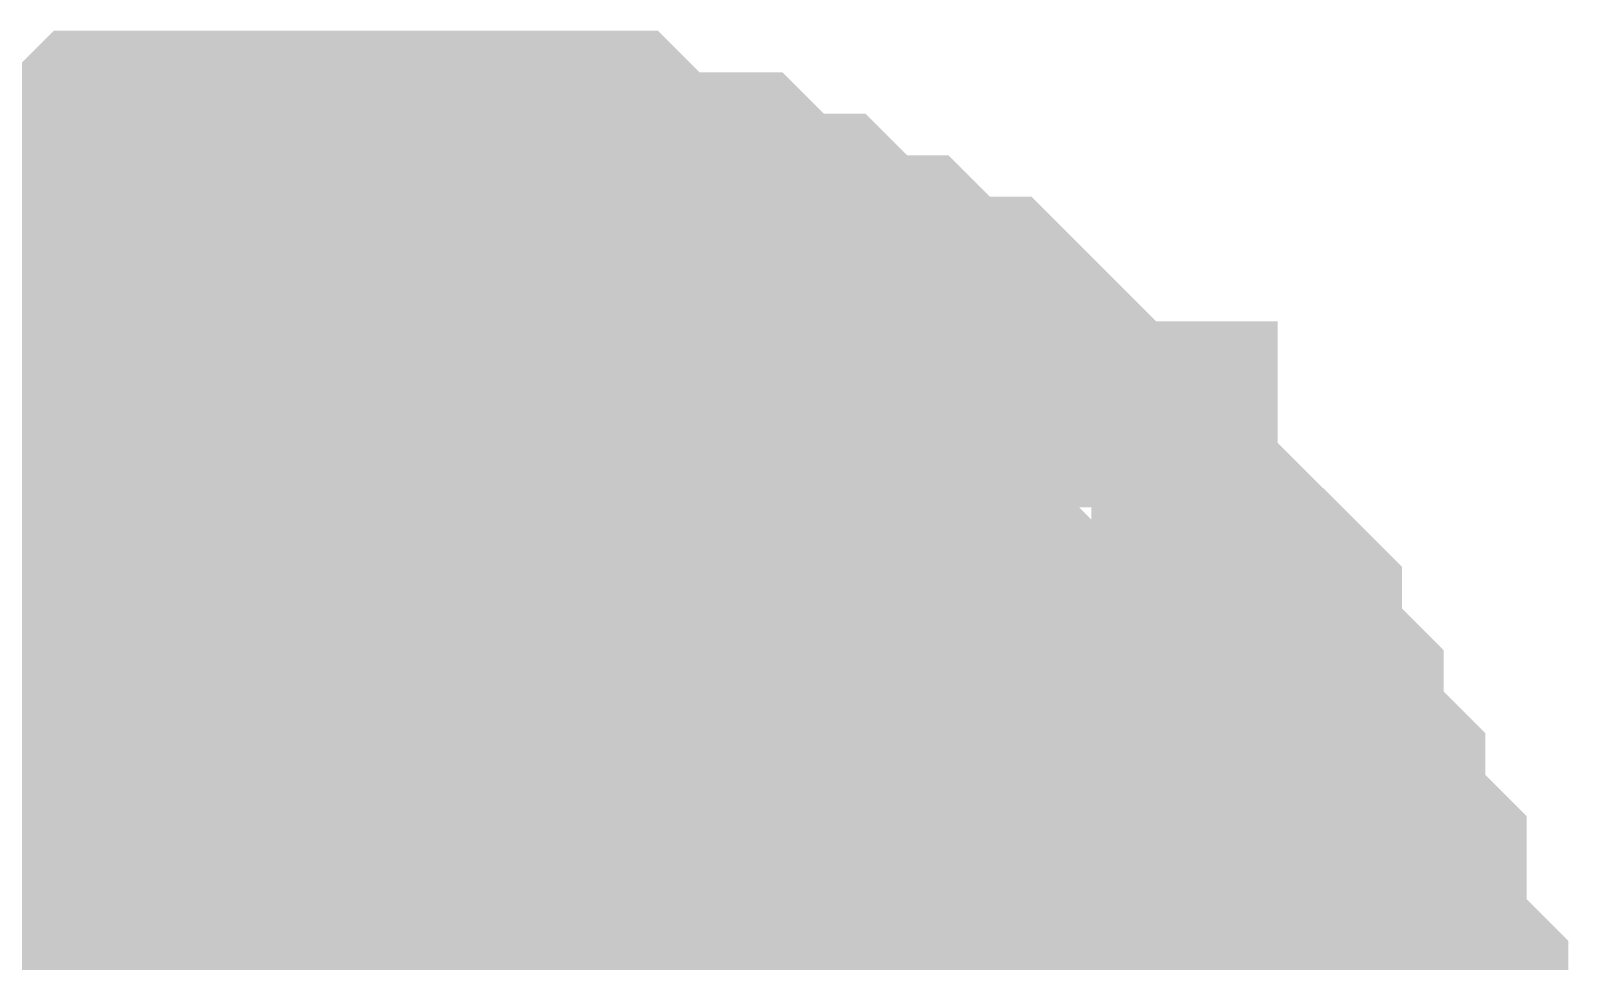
# Model space of a CAD drawing. Header units: inches. Extents: x 0 to 594, y 0 to 420.
# Drawn here: x 502.339 to 503.168, y 237.645 to 238.147 of the extents above; entities that cross this region are included whole.
import ezdxf

# ---------------------------------------------------------------- set-up
doc = ezdxf.new("R2010")
doc.units = ezdxf.units.IN
doc.layers.add('Sheet', color=255, linetype='Continuous')

msp = doc.modelspace()

# ---------------------------------------------------------------- linework, layer by layer
at = {"layer": 'Sheet'}
for points in [[(502.16742, 237.86263, 0.29972, 0.29972, 0), (502.18982, 237.88503, 0.29972, 0.29972, 0), (502.21222, 237.90742, 0.29972, 0.29972, 0), (502.23462, 237.90742, 0.29972, 0.29972, 0), (502.25701, 237.92982, 0.29972, 0.29972, 0), (502.27941, 237.92982, 0.29972, 0.29972, 0), (502.30181, 237.95222, 0.29972, 0.29972, 0), (502.30181, 237.95222, 0.29972, 0.29972, 0), (502.32421, 237.97462, 0.29972, 0.29972, 0), (502.36901, 237.97462, 0.29972, 0.29972, 0), (502.3914, 237.97462, 0.29972, 0.29972, 0), (502.4138, 237.99701, 0.29972, 0.29972, 0), (502.4362, 237.99701, 0.29972, 0.29972, 0), (502.4586, 237.99701, 0.29972, 0.29972, 0), (502.481, 237.99701, 0.29972, 0.29972, 0), (502.50339, 237.99701, 0.29972, 0.29972, 0)], [(502.16742, 237.86263, 0.29972, 0.29972, 0), (502.18982, 237.88503, 0.29972, 0.29972, 0), (502.21222, 237.90742, 0.29972, 0.29972, 0), (502.23462, 237.90742, 0.29972, 0.29972, 0), (502.25701, 237.92982, 0.29972, 0.29972, 0), (502.27941, 237.92982, 0.29972, 0.29972, 0), (502.30181, 237.95222, 0.29972, 0.29972, 0), (502.30181, 237.95222, 0.29972, 0.29972, 0), (502.32421, 237.97462, 0.29972, 0.29972, 0), (502.36901, 237.97462, 0.29972, 0.29972, 0), (502.3914, 237.97462, 0.29972, 0.29972, 0), (502.4138, 237.99701, 0.29972, 0.29972, 0), (502.4362, 237.99701, 0.29972, 0.29972, 0), (502.4586, 237.99701, 0.29972, 0.29972, 0), (502.481, 237.99701, 0.29972, 0.29972, 0), (502.50339, 237.99701, 0.29972, 0.29972, 0)], [(502.16742, 237.86263, 0.29972, 0.29972, 0), (502.18982, 237.88503, 0.29972, 0.29972, 0), (502.21222, 237.90742, 0.29972, 0.29972, 0), (502.23462, 237.90742, 0.29972, 0.29972, 0), (502.25701, 237.92982, 0.29972, 0.29972, 0), (502.27941, 237.92982, 0.29972, 0.29972, 0), (502.30181, 237.95222, 0.29972, 0.29972, 0), (502.30181, 237.95222, 0.29972, 0.29972, 0), (502.32421, 237.97462, 0.29972, 0.29972, 0), (502.36901, 237.97462, 0.29972, 0.29972, 0), (502.3914, 237.97462, 0.29972, 0.29972, 0), (502.4138, 237.99701, 0.29972, 0.29972, 0), (502.4362, 237.99701, 0.29972, 0.29972, 0), (502.4586, 237.99701, 0.29972, 0.29972, 0), (502.481, 237.99701, 0.29972, 0.29972, 0), (502.50339, 237.99701, 0.29972, 0.29972, 0)], [(502.16742, 237.86263, 0.29972, 0.29972, 0), (502.18982, 237.88503, 0.29972, 0.29972, 0), (502.21222, 237.90742, 0.29972, 0.29972, 0), (502.23462, 237.90742, 0.29972, 0.29972, 0), (502.25701, 237.92982, 0.29972, 0.29972, 0), (502.27941, 237.92982, 0.29972, 0.29972, 0), (502.30181, 237.95222, 0.29972, 0.29972, 0), (502.30181, 237.95222, 0.29972, 0.29972, 0), (502.32421, 237.97462, 0.29972, 0.29972, 0), (502.36901, 237.97462, 0.29972, 0.29972, 0), (502.3914, 237.97462, 0.29972, 0.29972, 0), (502.4138, 237.99701, 0.29972, 0.29972, 0), (502.4362, 237.99701, 0.29972, 0.29972, 0), (502.4586, 237.99701, 0.29972, 0.29972, 0), (502.481, 237.99701, 0.29972, 0.29972, 0), (502.50339, 237.99701, 0.29972, 0.29972, 0)], [(502.16742, 237.86263, 0.29972, 0.29972, 0), (502.18982, 237.88503, 0.29972, 0.29972, 0), (502.21222, 237.90742, 0.29972, 0.29972, 0), (502.23462, 237.90742, 0.29972, 0.29972, 0), (502.25701, 237.92982, 0.29972, 0.29972, 0), (502.27941, 237.92982, 0.29972, 0.29972, 0), (502.30181, 237.95222, 0.29972, 0.29972, 0), (502.30181, 237.95222, 0.29972, 0.29972, 0), (502.32421, 237.97462, 0.29972, 0.29972, 0), (502.36901, 237.97462, 0.29972, 0.29972, 0), (502.3914, 237.97462, 0.29972, 0.29972, 0), (502.4138, 237.99701, 0.29972, 0.29972, 0), (502.4362, 237.99701, 0.29972, 0.29972, 0), (502.4586, 237.99701, 0.29972, 0.29972, 0), (502.481, 237.99701, 0.29972, 0.29972, 0), (502.50339, 237.99701, 0.29972, 0.29972, 0)], [(502.16742, 237.86263, 0.29972, 0.29972, 0), (502.18982, 237.88503, 0.29972, 0.29972, 0), (502.21222, 237.90742, 0.29972, 0.29972, 0), (502.23462, 237.90742, 0.29972, 0.29972, 0), (502.25701, 237.92982, 0.29972, 0.29972, 0), (502.27941, 237.92982, 0.29972, 0.29972, 0), (502.30181, 237.95222, 0.29972, 0.29972, 0), (502.30181, 237.95222, 0.29972, 0.29972, 0), (502.32421, 237.97462, 0.29972, 0.29972, 0), (502.36901, 237.97462, 0.29972, 0.29972, 0), (502.3914, 237.97462, 0.29972, 0.29972, 0), (502.4138, 237.99701, 0.29972, 0.29972, 0), (502.4362, 237.99701, 0.29972, 0.29972, 0), (502.4586, 237.99701, 0.29972, 0.29972, 0), (502.481, 237.99701, 0.29972, 0.29972, 0), (502.50339, 237.99701, 0.29972, 0.29972, 0)], [(502.16742, 237.86263, 0.29972, 0.29972, 0), (502.18982, 237.88503, 0.29972, 0.29972, 0), (502.21222, 237.90742, 0.29972, 0.29972, 0), (502.23462, 237.90742, 0.29972, 0.29972, 0), (502.25701, 237.92982, 0.29972, 0.29972, 0), (502.27941, 237.92982, 0.29972, 0.29972, 0), (502.30181, 237.95222, 0.29972, 0.29972, 0), (502.30181, 237.95222, 0.29972, 0.29972, 0), (502.32421, 237.97462, 0.29972, 0.29972, 0), (502.36901, 237.97462, 0.29972, 0.29972, 0), (502.3914, 237.97462, 0.29972, 0.29972, 0), (502.4138, 237.99701, 0.29972, 0.29972, 0), (502.4362, 237.99701, 0.29972, 0.29972, 0), (502.4586, 237.99701, 0.29972, 0.29972, 0), (502.481, 237.99701, 0.29972, 0.29972, 0), (502.50339, 237.99701, 0.29972, 0.29972, 0)], [(502.50339, 237.99701, 0.29972, 0.29972, 0), (502.50339, 237.99701, 0.29972, 0.29972, 0)], [(502.50339, 237.99701, 0.29972, 0.29972, 0), (502.52579, 237.99701, 0.29972, 0.29972, 0), (502.54819, 237.99701, 0.29972, 0.29972, 0), (502.59299, 237.99701, 0.29972, 0.29972, 0), (502.61539, 237.99701, 0.29972, 0.29972, 0), (502.63778, 237.97462, 0.29972, 0.29972, 0), (502.66018, 237.97462, 0.29972, 0.29972, 0), (502.68258, 237.97462, 0.29972, 0.29972, 0), (502.70498, 237.95222, 0.29972, 0.29972, 0), (502.72738, 237.95222, 0.29972, 0.29972, 0), (502.74977, 237.92982, 0.29972, 0.29972, 0), (502.77217, 237.92982, 0.29972, 0.29972, 0), (502.79457, 237.90742, 0.29972, 0.29972, 0), (502.81697, 237.90742, 0.29972, 0.29972, 0), (502.83937, 237.88503, 0.29972, 0.29972, 0), (502.86177, 237.86263, 0.29972, 0.29972, 0), (502.86177, 237.84023, 0.29972, 0.29972, 0), (502.88416, 237.84023, 0.29972, 0.29972, 0), (502.90656, 237.81783, 0.29972, 0.29972, 0), (502.92896, 237.79544, 0.29972, 0.29972, 0), (502.92896, 237.77304, 0.29972, 0.29972, 0), (502.95136, 237.75064, 0.29972, 0.29972, 0), (502.95136, 237.72824, 0.29972, 0.29972, 0), (502.97376, 237.70585, 0.29972, 0.29972, 0), (502.97376, 237.68345, 0.29972, 0.29972, 0), (502.99615, 237.66105, 0.29972, 0.29972, 0), (502.99615, 237.63865, 0.29972, 0.29972, 0), (502.99615, 237.61625, 0.29972, 0.29972, 0), (503.01855, 237.59386, 0.29972, 0.29972, 0), (503.01855, 237.57146, 0.29972, 0.29972, 0), (503.01855, 237.52666, 0.29972, 0.29972, 0), (503.01855, 237.50427, 0.29972, 0.29972, 0), (503.01855, 237.48187, 0.29972, 0.29972, 0)], [(502.50339, 237.99701, 0.29972, 0.29972, 0), (502.50339, 237.99701, 0.29972, 0.29972, 0)], [(502.50339, 237.99701, 0.29972, 0.29972, 0), (502.52579, 237.99701, 0.29972, 0.29972, 0), (502.54819, 237.99701, 0.29972, 0.29972, 0), (502.59299, 237.99701, 0.29972, 0.29972, 0), (502.61539, 237.99701, 0.29972, 0.29972, 0), (502.63778, 237.97462, 0.29972, 0.29972, 0), (502.66018, 237.97462, 0.29972, 0.29972, 0), (502.68258, 237.97462, 0.29972, 0.29972, 0), (502.70498, 237.95222, 0.29972, 0.29972, 0), (502.72738, 237.95222, 0.29972, 0.29972, 0), (502.74977, 237.92982, 0.29972, 0.29972, 0), (502.77217, 237.92982, 0.29972, 0.29972, 0), (502.79457, 237.90742, 0.29972, 0.29972, 0), (502.81697, 237.90742, 0.29972, 0.29972, 0), (502.83937, 237.88503, 0.29972, 0.29972, 0), (502.86177, 237.86263, 0.29972, 0.29972, 0), (502.86177, 237.84023, 0.29972, 0.29972, 0), (502.88416, 237.84023, 0.29972, 0.29972, 0), (502.90656, 237.81783, 0.29972, 0.29972, 0), (502.92896, 237.79544, 0.29972, 0.29972, 0), (502.92896, 237.77304, 0.29972, 0.29972, 0), (502.95136, 237.75064, 0.29972, 0.29972, 0), (502.95136, 237.72824, 0.29972, 0.29972, 0), (502.97376, 237.70585, 0.29972, 0.29972, 0), (502.97376, 237.68345, 0.29972, 0.29972, 0), (502.99615, 237.66105, 0.29972, 0.29972, 0), (502.99615, 237.63865, 0.29972, 0.29972, 0), (502.99615, 237.61625, 0.29972, 0.29972, 0), (503.01855, 237.59386, 0.29972, 0.29972, 0), (503.01855, 237.57146, 0.29972, 0.29972, 0), (503.01855, 237.52666, 0.29972, 0.29972, 0), (503.01855, 237.50427, 0.29972, 0.29972, 0), (503.01855, 237.48187, 0.29972, 0.29972, 0)], [(502.50339, 237.99701, 0.29972, 0.29972, 0), (502.50339, 237.99701, 0.29972, 0.29972, 0)], [(502.50339, 237.99701, 0.29972, 0.29972, 0), (502.52579, 237.99701, 0.29972, 0.29972, 0), (502.54819, 237.99701, 0.29972, 0.29972, 0), (502.59299, 237.99701, 0.29972, 0.29972, 0), (502.61539, 237.99701, 0.29972, 0.29972, 0), (502.63778, 237.97462, 0.29972, 0.29972, 0), (502.66018, 237.97462, 0.29972, 0.29972, 0), (502.68258, 237.97462, 0.29972, 0.29972, 0), (502.70498, 237.95222, 0.29972, 0.29972, 0), (502.72738, 237.95222, 0.29972, 0.29972, 0), (502.74977, 237.92982, 0.29972, 0.29972, 0), (502.77217, 237.92982, 0.29972, 0.29972, 0), (502.79457, 237.90742, 0.29972, 0.29972, 0), (502.81697, 237.90742, 0.29972, 0.29972, 0), (502.83937, 237.88503, 0.29972, 0.29972, 0), (502.86177, 237.86263, 0.29972, 0.29972, 0), (502.86177, 237.84023, 0.29972, 0.29972, 0), (502.88416, 237.84023, 0.29972, 0.29972, 0), (502.90656, 237.81783, 0.29972, 0.29972, 0), (502.92896, 237.79544, 0.29972, 0.29972, 0), (502.92896, 237.77304, 0.29972, 0.29972, 0), (502.95136, 237.75064, 0.29972, 0.29972, 0), (502.95136, 237.72824, 0.29972, 0.29972, 0), (502.97376, 237.70585, 0.29972, 0.29972, 0), (502.97376, 237.68345, 0.29972, 0.29972, 0), (502.99615, 237.66105, 0.29972, 0.29972, 0), (502.99615, 237.63865, 0.29972, 0.29972, 0), (502.99615, 237.61625, 0.29972, 0.29972, 0), (503.01855, 237.59386, 0.29972, 0.29972, 0), (503.01855, 237.57146, 0.29972, 0.29972, 0), (503.01855, 237.52666, 0.29972, 0.29972, 0), (503.01855, 237.50427, 0.29972, 0.29972, 0), (503.01855, 237.48187, 0.29972, 0.29972, 0)], [(502.50339, 237.99701, 0.29972, 0.29972, 0), (502.50339, 237.99701, 0.29972, 0.29972, 0)], [(502.50339, 237.99701, 0.29972, 0.29972, 0), (502.52579, 237.99701, 0.29972, 0.29972, 0), (502.54819, 237.99701, 0.29972, 0.29972, 0), (502.59299, 237.99701, 0.29972, 0.29972, 0), (502.61539, 237.99701, 0.29972, 0.29972, 0), (502.63778, 237.97462, 0.29972, 0.29972, 0), (502.66018, 237.97462, 0.29972, 0.29972, 0), (502.68258, 237.97462, 0.29972, 0.29972, 0), (502.70498, 237.95222, 0.29972, 0.29972, 0), (502.72738, 237.95222, 0.29972, 0.29972, 0), (502.74977, 237.92982, 0.29972, 0.29972, 0), (502.77217, 237.92982, 0.29972, 0.29972, 0), (502.79457, 237.90742, 0.29972, 0.29972, 0), (502.81697, 237.90742, 0.29972, 0.29972, 0), (502.83937, 237.88503, 0.29972, 0.29972, 0), (502.86177, 237.86263, 0.29972, 0.29972, 0), (502.86177, 237.84023, 0.29972, 0.29972, 0), (502.88416, 237.84023, 0.29972, 0.29972, 0), (502.90656, 237.81783, 0.29972, 0.29972, 0), (502.92896, 237.79544, 0.29972, 0.29972, 0), (502.92896, 237.77304, 0.29972, 0.29972, 0), (502.95136, 237.75064, 0.29972, 0.29972, 0), (502.95136, 237.72824, 0.29972, 0.29972, 0), (502.97376, 237.70585, 0.29972, 0.29972, 0), (502.97376, 237.68345, 0.29972, 0.29972, 0), (502.99615, 237.66105, 0.29972, 0.29972, 0), (502.99615, 237.63865, 0.29972, 0.29972, 0), (502.99615, 237.61625, 0.29972, 0.29972, 0), (503.01855, 237.59386, 0.29972, 0.29972, 0), (503.01855, 237.57146, 0.29972, 0.29972, 0), (503.01855, 237.52666, 0.29972, 0.29972, 0), (503.01855, 237.50427, 0.29972, 0.29972, 0), (503.01855, 237.48187, 0.29972, 0.29972, 0)], [(502.50339, 237.99701, 0.29972, 0.29972, 0), (502.50339, 237.99701, 0.29972, 0.29972, 0)], [(502.50339, 237.99701, 0.29972, 0.29972, 0), (502.52579, 237.99701, 0.29972, 0.29972, 0), (502.54819, 237.99701, 0.29972, 0.29972, 0), (502.59299, 237.99701, 0.29972, 0.29972, 0), (502.61539, 237.99701, 0.29972, 0.29972, 0), (502.63778, 237.97462, 0.29972, 0.29972, 0), (502.66018, 237.97462, 0.29972, 0.29972, 0), (502.68258, 237.97462, 0.29972, 0.29972, 0), (502.70498, 237.95222, 0.29972, 0.29972, 0), (502.72738, 237.95222, 0.29972, 0.29972, 0), (502.74977, 237.92982, 0.29972, 0.29972, 0), (502.77217, 237.92982, 0.29972, 0.29972, 0), (502.79457, 237.90742, 0.29972, 0.29972, 0), (502.81697, 237.90742, 0.29972, 0.29972, 0), (502.83937, 237.88503, 0.29972, 0.29972, 0), (502.86177, 237.86263, 0.29972, 0.29972, 0), (502.86177, 237.84023, 0.29972, 0.29972, 0), (502.88416, 237.84023, 0.29972, 0.29972, 0), (502.90656, 237.81783, 0.29972, 0.29972, 0), (502.92896, 237.79544, 0.29972, 0.29972, 0), (502.92896, 237.77304, 0.29972, 0.29972, 0), (502.95136, 237.75064, 0.29972, 0.29972, 0), (502.95136, 237.72824, 0.29972, 0.29972, 0), (502.97376, 237.70585, 0.29972, 0.29972, 0), (502.97376, 237.68345, 0.29972, 0.29972, 0), (502.99615, 237.66105, 0.29972, 0.29972, 0), (502.99615, 237.63865, 0.29972, 0.29972, 0), (502.99615, 237.61625, 0.29972, 0.29972, 0), (503.01855, 237.59386, 0.29972, 0.29972, 0), (503.01855, 237.57146, 0.29972, 0.29972, 0), (503.01855, 237.52666, 0.29972, 0.29972, 0), (503.01855, 237.50427, 0.29972, 0.29972, 0), (503.01855, 237.48187, 0.29972, 0.29972, 0)], [(502.50339, 237.99701, 0.29972, 0.29972, 0), (502.50339, 237.99701, 0.29972, 0.29972, 0)], [(502.50339, 237.99701, 0.29972, 0.29972, 0), (502.52579, 237.99701, 0.29972, 0.29972, 0), (502.54819, 237.99701, 0.29972, 0.29972, 0), (502.59299, 237.99701, 0.29972, 0.29972, 0), (502.61539, 237.99701, 0.29972, 0.29972, 0), (502.63778, 237.97462, 0.29972, 0.29972, 0), (502.66018, 237.97462, 0.29972, 0.29972, 0), (502.68258, 237.97462, 0.29972, 0.29972, 0), (502.70498, 237.95222, 0.29972, 0.29972, 0), (502.72738, 237.95222, 0.29972, 0.29972, 0), (502.74977, 237.92982, 0.29972, 0.29972, 0), (502.77217, 237.92982, 0.29972, 0.29972, 0), (502.79457, 237.90742, 0.29972, 0.29972, 0), (502.81697, 237.90742, 0.29972, 0.29972, 0), (502.83937, 237.88503, 0.29972, 0.29972, 0), (502.86177, 237.86263, 0.29972, 0.29972, 0), (502.86177, 237.84023, 0.29972, 0.29972, 0), (502.88416, 237.84023, 0.29972, 0.29972, 0), (502.90656, 237.81783, 0.29972, 0.29972, 0), (502.92896, 237.79544, 0.29972, 0.29972, 0), (502.92896, 237.77304, 0.29972, 0.29972, 0), (502.95136, 237.75064, 0.29972, 0.29972, 0), (502.95136, 237.72824, 0.29972, 0.29972, 0), (502.97376, 237.70585, 0.29972, 0.29972, 0), (502.97376, 237.68345, 0.29972, 0.29972, 0), (502.99615, 237.66105, 0.29972, 0.29972, 0), (502.99615, 237.63865, 0.29972, 0.29972, 0), (502.99615, 237.61625, 0.29972, 0.29972, 0), (503.01855, 237.59386, 0.29972, 0.29972, 0), (503.01855, 237.57146, 0.29972, 0.29972, 0), (503.01855, 237.52666, 0.29972, 0.29972, 0), (503.01855, 237.50427, 0.29972, 0.29972, 0), (503.01855, 237.48187, 0.29972, 0.29972, 0)], [(502.50339, 237.99701, 0.29972, 0.29972, 0), (502.50339, 237.99701, 0.29972, 0.29972, 0)], [(502.50339, 237.99701, 0.29972, 0.29972, 0), (502.52579, 237.99701, 0.29972, 0.29972, 0), (502.54819, 237.99701, 0.29972, 0.29972, 0), (502.59299, 237.99701, 0.29972, 0.29972, 0), (502.61539, 237.99701, 0.29972, 0.29972, 0), (502.63778, 237.97462, 0.29972, 0.29972, 0), (502.66018, 237.97462, 0.29972, 0.29972, 0), (502.68258, 237.97462, 0.29972, 0.29972, 0), (502.70498, 237.95222, 0.29972, 0.29972, 0), (502.72738, 237.95222, 0.29972, 0.29972, 0), (502.74977, 237.92982, 0.29972, 0.29972, 0), (502.77217, 237.92982, 0.29972, 0.29972, 0), (502.79457, 237.90742, 0.29972, 0.29972, 0), (502.81697, 237.90742, 0.29972, 0.29972, 0), (502.83937, 237.88503, 0.29972, 0.29972, 0), (502.86177, 237.86263, 0.29972, 0.29972, 0), (502.86177, 237.84023, 0.29972, 0.29972, 0), (502.88416, 237.84023, 0.29972, 0.29972, 0), (502.90656, 237.81783, 0.29972, 0.29972, 0), (502.92896, 237.79544, 0.29972, 0.29972, 0), (502.92896, 237.77304, 0.29972, 0.29972, 0), (502.95136, 237.75064, 0.29972, 0.29972, 0), (502.95136, 237.72824, 0.29972, 0.29972, 0), (502.97376, 237.70585, 0.29972, 0.29972, 0), (502.97376, 237.68345, 0.29972, 0.29972, 0), (502.99615, 237.66105, 0.29972, 0.29972, 0), (502.99615, 237.63865, 0.29972, 0.29972, 0), (502.99615, 237.61625, 0.29972, 0.29972, 0), (503.01855, 237.59386, 0.29972, 0.29972, 0), (503.01855, 237.57146, 0.29972, 0.29972, 0), (503.01855, 237.52666, 0.29972, 0.29972, 0), (503.01855, 237.50427, 0.29972, 0.29972, 0), (503.01855, 237.48187, 0.29972, 0.29972, 0)], [(502.27941, 237.92982, 0.09906, 0.09906, 0), (502.30181, 237.95222, 0.09906, 0.09906, 0), (502.30181, 237.95222, 0.09906, 0.09906, 0), (502.32421, 237.97462, 0.09906, 0.09906, 0), (502.36901, 237.97462, 0.09906, 0.09906, 0), (502.3914, 237.97462, 0.09906, 0.09906, 0), (502.4138, 237.99701, 0.09906, 0.09906, 0), (502.4362, 237.99701, 0.09906, 0.09906, 0), (502.4586, 237.99701, 0.09906, 0.09906, 0), (502.481, 237.99701, 0.09906, 0.09906, 0), (502.50339, 237.99701, 0.09906, 0.09906, 0)], [(502.27941, 237.92982, 0.09906, 0.09906, 0), (502.30181, 237.95222, 0.09906, 0.09906, 0), (502.30181, 237.95222, 0.09906, 0.09906, 0), (502.32421, 237.97462, 0.09906, 0.09906, 0), (502.36901, 237.97462, 0.09906, 0.09906, 0), (502.3914, 237.97462, 0.09906, 0.09906, 0), (502.4138, 237.99701, 0.09906, 0.09906, 0), (502.4362, 237.99701, 0.09906, 0.09906, 0), (502.4586, 237.99701, 0.09906, 0.09906, 0), (502.481, 237.99701, 0.09906, 0.09906, 0), (502.50339, 237.99701, 0.09906, 0.09906, 0)], [(502.27941, 237.92982, 0.09906, 0.09906, 0), (502.30181, 237.95222, 0.09906, 0.09906, 0), (502.30181, 237.95222, 0.09906, 0.09906, 0), (502.32421, 237.97462, 0.09906, 0.09906, 0), (502.36901, 237.97462, 0.09906, 0.09906, 0), (502.3914, 237.97462, 0.09906, 0.09906, 0), (502.4138, 237.99701, 0.09906, 0.09906, 0), (502.4362, 237.99701, 0.09906, 0.09906, 0), (502.4586, 237.99701, 0.09906, 0.09906, 0), (502.481, 237.99701, 0.09906, 0.09906, 0), (502.50339, 237.99701, 0.09906, 0.09906, 0)], [(502.27941, 237.92982, 0.09906, 0.09906, 0), (502.30181, 237.95222, 0.09906, 0.09906, 0), (502.30181, 237.95222, 0.09906, 0.09906, 0), (502.32421, 237.97462, 0.09906, 0.09906, 0), (502.36901, 237.97462, 0.09906, 0.09906, 0), (502.3914, 237.97462, 0.09906, 0.09906, 0), (502.4138, 237.99701, 0.09906, 0.09906, 0), (502.4362, 237.99701, 0.09906, 0.09906, 0), (502.4586, 237.99701, 0.09906, 0.09906, 0), (502.481, 237.99701, 0.09906, 0.09906, 0), (502.50339, 237.99701, 0.09906, 0.09906, 0)], [(502.27941, 237.92982, 0.09906, 0.09906, 0), (502.30181, 237.95222, 0.09906, 0.09906, 0), (502.30181, 237.95222, 0.09906, 0.09906, 0), (502.32421, 237.97462, 0.09906, 0.09906, 0), (502.36901, 237.97462, 0.09906, 0.09906, 0), (502.3914, 237.97462, 0.09906, 0.09906, 0), (502.4138, 237.99701, 0.09906, 0.09906, 0), (502.4362, 237.99701, 0.09906, 0.09906, 0), (502.4586, 237.99701, 0.09906, 0.09906, 0), (502.481, 237.99701, 0.09906, 0.09906, 0), (502.50339, 237.99701, 0.09906, 0.09906, 0)], [(502.27941, 237.92982, 0.09906, 0.09906, 0), (502.30181, 237.95222, 0.09906, 0.09906, 0), (502.30181, 237.95222, 0.09906, 0.09906, 0), (502.32421, 237.97462, 0.09906, 0.09906, 0), (502.36901, 237.97462, 0.09906, 0.09906, 0), (502.3914, 237.97462, 0.09906, 0.09906, 0), (502.4138, 237.99701, 0.09906, 0.09906, 0), (502.4362, 237.99701, 0.09906, 0.09906, 0), (502.4586, 237.99701, 0.09906, 0.09906, 0), (502.481, 237.99701, 0.09906, 0.09906, 0), (502.50339, 237.99701, 0.09906, 0.09906, 0)], [(502.27941, 237.92982, 0.09906, 0.09906, 0), (502.30181, 237.95222, 0.09906, 0.09906, 0), (502.30181, 237.95222, 0.09906, 0.09906, 0), (502.32421, 237.97462, 0.09906, 0.09906, 0), (502.36901, 237.97462, 0.09906, 0.09906, 0), (502.3914, 237.97462, 0.09906, 0.09906, 0), (502.4138, 237.99701, 0.09906, 0.09906, 0), (502.4362, 237.99701, 0.09906, 0.09906, 0), (502.4586, 237.99701, 0.09906, 0.09906, 0), (502.481, 237.99701, 0.09906, 0.09906, 0), (502.50339, 237.99701, 0.09906, 0.09906, 0)], [(502.50339, 237.99701, 0.09906, 0.09906, 0), (502.50339, 237.99701, 0.09906, 0.09906, 0)], [(502.50339, 237.99701, 0.09906, 0.09906, 0), (502.52579, 237.99701, 0.09906, 0.09906, 0), (502.54819, 237.99701, 0.09906, 0.09906, 0), (502.59299, 237.99701, 0.09906, 0.09906, 0), (502.61539, 237.99701, 0.09906, 0.09906, 0), (502.63778, 237.97462, 0.09906, 0.09906, 0), (502.66018, 237.97462, 0.09906, 0.09906, 0), (502.68258, 237.97462, 0.09906, 0.09906, 0), (502.70498, 237.95222, 0.09906, 0.09906, 0), (502.72738, 237.95222, 0.09906, 0.09906, 0), (502.74977, 237.92982, 0.09906, 0.09906, 0), (502.77217, 237.92982, 0.09906, 0.09906, 0), (502.79457, 237.90742, 0.09906, 0.09906, 0), (502.81697, 237.90742, 0.09906, 0.09906, 0), (502.83937, 237.88503, 0.09906, 0.09906, 0), (502.86177, 237.86263, 0.09906, 0.09906, 0), (502.86177, 237.84023, 0.09906, 0.09906, 0), (502.88416, 237.84023, 0.09906, 0.09906, 0), (502.90656, 237.81783, 0.09906, 0.09906, 0), (502.92896, 237.79544, 0.09906, 0.09906, 0), (502.92896, 237.77304, 0.09906, 0.09906, 0), (502.95136, 237.75064, 0.09906, 0.09906, 0), (502.95136, 237.72824, 0.09906, 0.09906, 0), (502.97376, 237.70585, 0.09906, 0.09906, 0), (502.97376, 237.68345, 0.09906, 0.09906, 0), (502.99615, 237.66105, 0.09906, 0.09906, 0), (502.99615, 237.63865, 0.09906, 0.09906, 0), (502.99615, 237.61625, 0.09906, 0.09906, 0), (503.01855, 237.59386, 0.09906, 0.09906, 0)], [(502.50339, 237.99701, 0.09906, 0.09906, 0), (502.50339, 237.99701, 0.09906, 0.09906, 0)], [(502.50339, 237.99701, 0.09906, 0.09906, 0), (502.52579, 237.99701, 0.09906, 0.09906, 0), (502.54819, 237.99701, 0.09906, 0.09906, 0), (502.59299, 237.99701, 0.09906, 0.09906, 0), (502.61539, 237.99701, 0.09906, 0.09906, 0), (502.63778, 237.97462, 0.09906, 0.09906, 0), (502.66018, 237.97462, 0.09906, 0.09906, 0), (502.68258, 237.97462, 0.09906, 0.09906, 0), (502.70498, 237.95222, 0.09906, 0.09906, 0), (502.72738, 237.95222, 0.09906, 0.09906, 0), (502.74977, 237.92982, 0.09906, 0.09906, 0), (502.77217, 237.92982, 0.09906, 0.09906, 0), (502.79457, 237.90742, 0.09906, 0.09906, 0), (502.81697, 237.90742, 0.09906, 0.09906, 0), (502.83937, 237.88503, 0.09906, 0.09906, 0), (502.86177, 237.86263, 0.09906, 0.09906, 0), (502.86177, 237.84023, 0.09906, 0.09906, 0), (502.88416, 237.84023, 0.09906, 0.09906, 0), (502.90656, 237.81783, 0.09906, 0.09906, 0), (502.92896, 237.79544, 0.09906, 0.09906, 0), (502.92896, 237.77304, 0.09906, 0.09906, 0), (502.95136, 237.75064, 0.09906, 0.09906, 0), (502.95136, 237.72824, 0.09906, 0.09906, 0), (502.97376, 237.70585, 0.09906, 0.09906, 0), (502.97376, 237.68345, 0.09906, 0.09906, 0), (502.99615, 237.66105, 0.09906, 0.09906, 0), (502.99615, 237.63865, 0.09906, 0.09906, 0), (502.99615, 237.61625, 0.09906, 0.09906, 0), (503.01855, 237.59386, 0.09906, 0.09906, 0)], [(502.50339, 237.99701, 0.09906, 0.09906, 0), (502.50339, 237.99701, 0.09906, 0.09906, 0)], [(502.50339, 237.99701, 0.09906, 0.09906, 0), (502.52579, 237.99701, 0.09906, 0.09906, 0), (502.54819, 237.99701, 0.09906, 0.09906, 0), (502.59299, 237.99701, 0.09906, 0.09906, 0), (502.61539, 237.99701, 0.09906, 0.09906, 0), (502.63778, 237.97462, 0.09906, 0.09906, 0), (502.66018, 237.97462, 0.09906, 0.09906, 0), (502.68258, 237.97462, 0.09906, 0.09906, 0), (502.70498, 237.95222, 0.09906, 0.09906, 0), (502.72738, 237.95222, 0.09906, 0.09906, 0), (502.74977, 237.92982, 0.09906, 0.09906, 0), (502.77217, 237.92982, 0.09906, 0.09906, 0), (502.79457, 237.90742, 0.09906, 0.09906, 0), (502.81697, 237.90742, 0.09906, 0.09906, 0), (502.83937, 237.88503, 0.09906, 0.09906, 0), (502.86177, 237.86263, 0.09906, 0.09906, 0), (502.86177, 237.84023, 0.09906, 0.09906, 0), (502.88416, 237.84023, 0.09906, 0.09906, 0), (502.90656, 237.81783, 0.09906, 0.09906, 0), (502.92896, 237.79544, 0.09906, 0.09906, 0), (502.92896, 237.77304, 0.09906, 0.09906, 0), (502.95136, 237.75064, 0.09906, 0.09906, 0), (502.95136, 237.72824, 0.09906, 0.09906, 0), (502.97376, 237.70585, 0.09906, 0.09906, 0), (502.97376, 237.68345, 0.09906, 0.09906, 0), (502.99615, 237.66105, 0.09906, 0.09906, 0), (502.99615, 237.63865, 0.09906, 0.09906, 0), (502.99615, 237.61625, 0.09906, 0.09906, 0), (503.01855, 237.59386, 0.09906, 0.09906, 0)], [(502.50339, 237.99701, 0.09906, 0.09906, 0), (502.50339, 237.99701, 0.09906, 0.09906, 0)], [(502.50339, 237.99701, 0.09906, 0.09906, 0), (502.52579, 237.99701, 0.09906, 0.09906, 0), (502.54819, 237.99701, 0.09906, 0.09906, 0), (502.59299, 237.99701, 0.09906, 0.09906, 0), (502.61539, 237.99701, 0.09906, 0.09906, 0), (502.63778, 237.97462, 0.09906, 0.09906, 0), (502.66018, 237.97462, 0.09906, 0.09906, 0), (502.68258, 237.97462, 0.09906, 0.09906, 0), (502.70498, 237.95222, 0.09906, 0.09906, 0), (502.72738, 237.95222, 0.09906, 0.09906, 0), (502.74977, 237.92982, 0.09906, 0.09906, 0), (502.77217, 237.92982, 0.09906, 0.09906, 0), (502.79457, 237.90742, 0.09906, 0.09906, 0), (502.81697, 237.90742, 0.09906, 0.09906, 0), (502.83937, 237.88503, 0.09906, 0.09906, 0), (502.86177, 237.86263, 0.09906, 0.09906, 0), (502.86177, 237.84023, 0.09906, 0.09906, 0), (502.88416, 237.84023, 0.09906, 0.09906, 0), (502.90656, 237.81783, 0.09906, 0.09906, 0), (502.92896, 237.79544, 0.09906, 0.09906, 0), (502.92896, 237.77304, 0.09906, 0.09906, 0), (502.95136, 237.75064, 0.09906, 0.09906, 0), (502.95136, 237.72824, 0.09906, 0.09906, 0), (502.97376, 237.70585, 0.09906, 0.09906, 0), (502.97376, 237.68345, 0.09906, 0.09906, 0), (502.99615, 237.66105, 0.09906, 0.09906, 0), (502.99615, 237.63865, 0.09906, 0.09906, 0), (502.99615, 237.61625, 0.09906, 0.09906, 0), (503.01855, 237.59386, 0.09906, 0.09906, 0)], [(502.50339, 237.99701, 0.09906, 0.09906, 0), (502.50339, 237.99701, 0.09906, 0.09906, 0)], [(502.50339, 237.99701, 0.09906, 0.09906, 0), (502.52579, 237.99701, 0.09906, 0.09906, 0), (502.54819, 237.99701, 0.09906, 0.09906, 0), (502.59299, 237.99701, 0.09906, 0.09906, 0), (502.61539, 237.99701, 0.09906, 0.09906, 0), (502.63778, 237.97462, 0.09906, 0.09906, 0), (502.66018, 237.97462, 0.09906, 0.09906, 0), (502.68258, 237.97462, 0.09906, 0.09906, 0), (502.70498, 237.95222, 0.09906, 0.09906, 0), (502.72738, 237.95222, 0.09906, 0.09906, 0), (502.74977, 237.92982, 0.09906, 0.09906, 0), (502.77217, 237.92982, 0.09906, 0.09906, 0), (502.79457, 237.90742, 0.09906, 0.09906, 0), (502.81697, 237.90742, 0.09906, 0.09906, 0), (502.83937, 237.88503, 0.09906, 0.09906, 0), (502.86177, 237.86263, 0.09906, 0.09906, 0), (502.86177, 237.84023, 0.09906, 0.09906, 0), (502.88416, 237.84023, 0.09906, 0.09906, 0), (502.90656, 237.81783, 0.09906, 0.09906, 0), (502.92896, 237.79544, 0.09906, 0.09906, 0), (502.92896, 237.77304, 0.09906, 0.09906, 0), (502.95136, 237.75064, 0.09906, 0.09906, 0), (502.95136, 237.72824, 0.09906, 0.09906, 0), (502.97376, 237.70585, 0.09906, 0.09906, 0), (502.97376, 237.68345, 0.09906, 0.09906, 0), (502.99615, 237.66105, 0.09906, 0.09906, 0), (502.99615, 237.63865, 0.09906, 0.09906, 0), (502.99615, 237.61625, 0.09906, 0.09906, 0), (503.01855, 237.59386, 0.09906, 0.09906, 0)], [(502.50339, 237.99701, 0.09906, 0.09906, 0), (502.50339, 237.99701, 0.09906, 0.09906, 0)], [(502.50339, 237.99701, 0.09906, 0.09906, 0), (502.52579, 237.99701, 0.09906, 0.09906, 0), (502.54819, 237.99701, 0.09906, 0.09906, 0), (502.59299, 237.99701, 0.09906, 0.09906, 0), (502.61539, 237.99701, 0.09906, 0.09906, 0), (502.63778, 237.97462, 0.09906, 0.09906, 0), (502.66018, 237.97462, 0.09906, 0.09906, 0), (502.68258, 237.97462, 0.09906, 0.09906, 0), (502.70498, 237.95222, 0.09906, 0.09906, 0), (502.72738, 237.95222, 0.09906, 0.09906, 0), (502.74977, 237.92982, 0.09906, 0.09906, 0), (502.77217, 237.92982, 0.09906, 0.09906, 0), (502.79457, 237.90742, 0.09906, 0.09906, 0), (502.81697, 237.90742, 0.09906, 0.09906, 0), (502.83937, 237.88503, 0.09906, 0.09906, 0), (502.86177, 237.86263, 0.09906, 0.09906, 0), (502.86177, 237.84023, 0.09906, 0.09906, 0), (502.88416, 237.84023, 0.09906, 0.09906, 0), (502.90656, 237.81783, 0.09906, 0.09906, 0), (502.92896, 237.79544, 0.09906, 0.09906, 0), (502.92896, 237.77304, 0.09906, 0.09906, 0), (502.95136, 237.75064, 0.09906, 0.09906, 0), (502.95136, 237.72824, 0.09906, 0.09906, 0), (502.97376, 237.70585, 0.09906, 0.09906, 0), (502.97376, 237.68345, 0.09906, 0.09906, 0), (502.99615, 237.66105, 0.09906, 0.09906, 0), (502.99615, 237.63865, 0.09906, 0.09906, 0), (502.99615, 237.61625, 0.09906, 0.09906, 0), (503.01855, 237.59386, 0.09906, 0.09906, 0)], [(502.50339, 237.99701, 0.09906, 0.09906, 0), (502.50339, 237.99701, 0.09906, 0.09906, 0)], [(502.50339, 237.99701, 0.09906, 0.09906, 0), (502.52579, 237.99701, 0.09906, 0.09906, 0), (502.54819, 237.99701, 0.09906, 0.09906, 0), (502.59299, 237.99701, 0.09906, 0.09906, 0), (502.61539, 237.99701, 0.09906, 0.09906, 0), (502.63778, 237.97462, 0.09906, 0.09906, 0), (502.66018, 237.97462, 0.09906, 0.09906, 0), (502.68258, 237.97462, 0.09906, 0.09906, 0), (502.70498, 237.95222, 0.09906, 0.09906, 0), (502.72738, 237.95222, 0.09906, 0.09906, 0), (502.74977, 237.92982, 0.09906, 0.09906, 0), (502.77217, 237.92982, 0.09906, 0.09906, 0), (502.79457, 237.90742, 0.09906, 0.09906, 0), (502.81697, 237.90742, 0.09906, 0.09906, 0), (502.83937, 237.88503, 0.09906, 0.09906, 0), (502.86177, 237.86263, 0.09906, 0.09906, 0), (502.86177, 237.84023, 0.09906, 0.09906, 0), (502.88416, 237.84023, 0.09906, 0.09906, 0), (502.90656, 237.81783, 0.09906, 0.09906, 0), (502.92896, 237.79544, 0.09906, 0.09906, 0), (502.92896, 237.77304, 0.09906, 0.09906, 0), (502.95136, 237.75064, 0.09906, 0.09906, 0), (502.95136, 237.72824, 0.09906, 0.09906, 0), (502.97376, 237.70585, 0.09906, 0.09906, 0), (502.97376, 237.68345, 0.09906, 0.09906, 0), (502.99615, 237.66105, 0.09906, 0.09906, 0), (502.99615, 237.63865, 0.09906, 0.09906, 0), (502.99615, 237.61625, 0.09906, 0.09906, 0), (503.01855, 237.59386, 0.09906, 0.09906, 0)]]:
    msp.add_lwpolyline(points, format="xyseb", dxfattribs=at)
msp.add_lwpolyline([(502.24602, 237.50001, 0.508, 0.508, 1), (502.75402, 237.50001, 0.508, 0.508, 1)], format="xyseb", close=True, dxfattribs=at)

doc.saveas('drawing.dxf')
